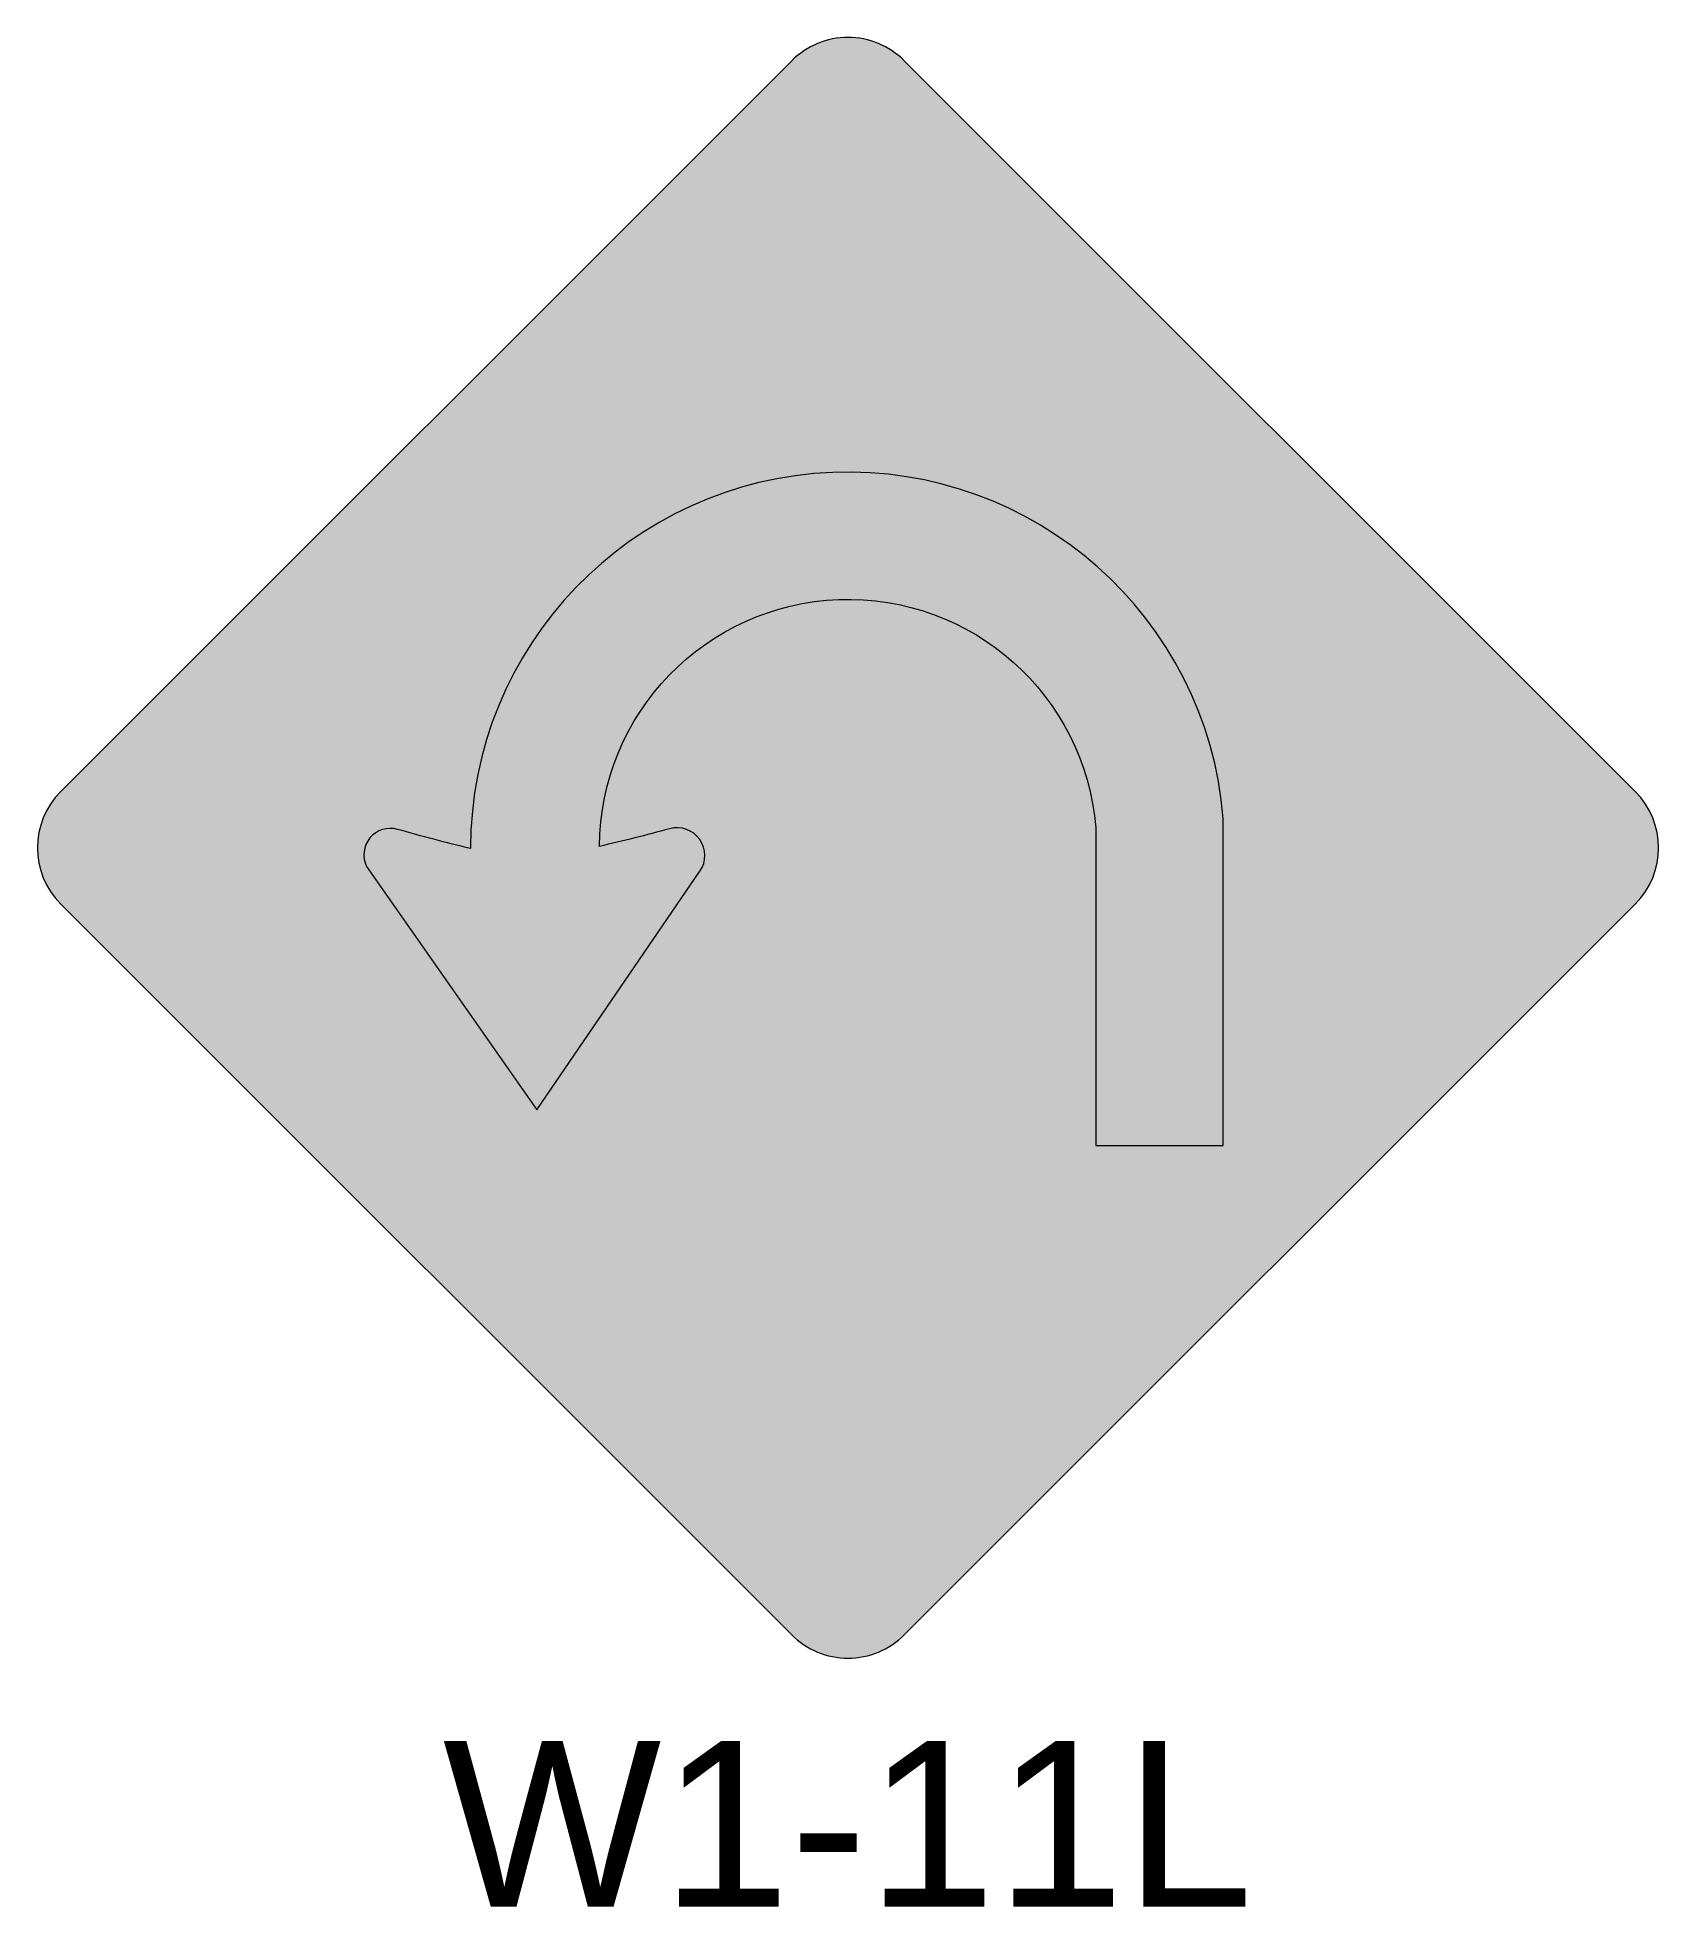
# Model space of a CAD drawing. Extents: x -0.49 to 0.49, y -0.64 to 0.49.
import ezdxf
from ezdxf.enums import TextEntityAlignment as Align

# ---------------------------------------------------------------- set-up
doc = ezdxf.new("R2010")
doc.units = 0
doc.header["$LTSCALE"] = 0.01
doc.header["$MEASUREMENT"] = 0
for name, color, linetype, lineweight in [('C-TRAF-CTRL-MTCD-IDEN', 7, 'Continuous', 20), ('C-TRAF-CTRL-MTCD-PATT-BLCK', 250, 'Continuous', 20), ('C-TRAF-CTRL-MTCD-PATT-YELO', 50, 'Continuous', 20)]:
    doc.layers.add(name, color=color, linetype=linetype, lineweight=lineweight)
doc.styles.add('COA', font='arial.ttf')

msp = doc.modelspace()

# ---------------------------------------------------------------- hatches: boundary and pattern name
at = {"layer": 'C-TRAF-CTRL-MTCD-PATT-BLCK', "lineweight": 0}
h = msp.add_hatch(color=256, dxfattribs=at)
h.paths.add_polyline_path([(0.02545584408543659, -0.4666904755579622), (0.4666904755172318, -0.02545584410232507, 0.414213562373095), (0.4666904755410738, 0.02545584417648492), (0.02545584408543659, 0.4666904755844385, 0.414213562373095), (-0.0254558441456898, 0.4666904755844385), (-0.466690475601327, 0.0254558441288011, 0.414213562373095), (-0.466690475601327, -0.02545584410232507), (-0.0254558441456898, -0.4666904755579622, 0.414213562373095)])
h.paths.add_polyline_path([(0.0113137084656792, -0.4525483399382049), (0.4525483398974747, -0.01131370848256779, 0.414213562373095), (0.4525483399213164, 0.01131370855672763), (0.0113137084656792, 0.4525483399646808, 0.414213562373095), (-0.01131370852593241, 0.4525483399646808), (-0.4525483399815698, 0.01131370850904396, 0.414213562373095), (-0.4525483399815698, -0.01131370848256779), (-0.01131370852593241, -0.4525483399382049, 0.414213562373095)], flags=16)
h = msp.add_hatch(color=256, dxfattribs=at)
edge = h.paths.add_edge_path()
edge.add_line((-0.1878982618216261, -0.1580847223134842), (-0.08932747119115945, -0.01418212480429099))
edge.add_arc((-0.1031869647164682, -0.004688611426672957), 0.01679917727238708, 325.5895310436694, 465.3436491448505)
edge.add_arc((-0.3708568899517158, 0.9708273605271277), 0.9947731633995055, 282.8277017087572, 285.3436491448506, ccw=False)
edge.add_arc((4.229500965109413e-18, 3.383600772087531e-17), 0.1499999999999999, 4.608905193980718, 179.6632433929936, ccw=False)
edge.add_line((0.1495149602253751, 0.01205307715085619), (0.1495149602253751, -0.1796385571441754))
edge.add_line((0.1495149602253751, -0.1796385571441754), (0.2265159891127489, -0.1796385571441754))
edge.add_line((0.2265159891127489, -0.1796385571441754), (0.2265159891127489, 0.01764570354862183))
edge.add_arc((-0.0003082743209913906, -0.0007423203206920498), 0.2275683763269345, 4.634677293427457, 179.9201563291326)
edge.add_arc((0.03680867950739575, 1.097843255896635), 1.129713149133827, 254.1423495202146, 256.4499848036829, ccw=False)
edge.add_arc((-0.2762468935558691, -0.004237906877467622), 0.01596860474352634, 74.14234952021468, 206.3021110502816)
edge.add_line((-0.2905622703256481, -0.0113136630486655), (-0.1878982618216261, -0.1580847223134842))
at = {"layer": 'C-TRAF-CTRL-MTCD-PATT-YELO', "lineweight": 0}
h = msp.add_hatch(color=256, dxfattribs=at)
h.dxf.hatch_style = 1
edge = h.paths.add_edge_path()
edge.add_line((-0.4751757568415279, 0.03394112538172969), (-0.03394112530378168, 0.4751757569433176))
edge.add_arc((1.844500044967389e-10, 0.4412346314563576), 0.04799999998676521, 44.99999999892668, 135.0000000010733, ccw=False)
edge.add_line((0.03394112567268192, 0.4751757569433177), (0.4751757570196932, 0.03394112559630647))
edge.add_arc((0.4412346315308258, 1.080748290860356e-10), 0.0479999999881139, -44.9999999994634, 44.999999999463284, ccw=False)
edge.add_line((0.4751757570196932, -0.03394112538015691), (0.033941125481947, -0.4751757569417449))
edge.add_arc((-6.284786024934874e-12, -0.4412346314535131), 0.04799999998766434, 225, 315, ccw=False)
edge.add_line((-0.03394112549451649, -0.4751757569417447), (-0.4751757568415279, -0.03394112559473345))
edge.add_arc((-0.4412346313526604, -1.065019006318835e-10), 0.04799999998811386, 135.0000000005366, 224.9999999994634, ccw=False)

# ---------------------------------------------------------------- linework, layer by layer
at = {"layer": 'C-TRAF-CTRL-MTCD-PATT-BLCK', "lineweight": 0, "flags": 128}
for points in [[(0.03394112548113274, -0.4751757569420821), (0.4751757569129282, -0.03394112548644479, 0.414213562373095), (0.4751757569367699, 0.03394112553607392), (0.03394112548113274, 0.4751757569440274, 0.414213562373095), (-0.03394112549370231, 0.4751757569440274), (-0.4751757569493396, 0.03394112548839019, 0.414213562373095), (-0.4751757569493396, -0.03394112548644479), (-0.03394112549370231, -0.4751757569420821, 0.414213562373095)], [(-0.1878982618216261, -0.1580847223134842), (-0.08932747119115947, -0.01418212480429101, 0.6986098614005265), (-0.1076321579505246, 0.0115117778939881, -0.01097833265992277), (-0.1499974091217892, 0.0008816216595379446, -0.9577462162774593), (0.1495149602253751, 0.01205307715085619), (0.1495149602253751, -0.1796385571441754), (0.2265159891127489, -0.1796385571441754), (0.2265159891127489, 0.01764570354862181, 0.9596817420179011), (-0.2278764296859367, -0.000425195938880984, -0.01006929869856438), (-0.2718834997145279, 0.01112298930863811, 0.6503991178149933), (-0.2905622703256481, -0.0113136630486655)]]:
    msp.add_lwpolyline(points, format="xyb", close=True, dxfattribs=at)

# ---------------------------------------------------------------- texts
at = {"layer": 'C-TRAF-CTRL-MTCD-IDEN', "lineweight": 0, "style": 'COA'}
msp.add_text('W1-11L', height=0.09999999998574781, dxfattribs=at).set_placement((0, -0.5392), align=Align.TOP_CENTER)

doc.saveas('drawing.dxf')
